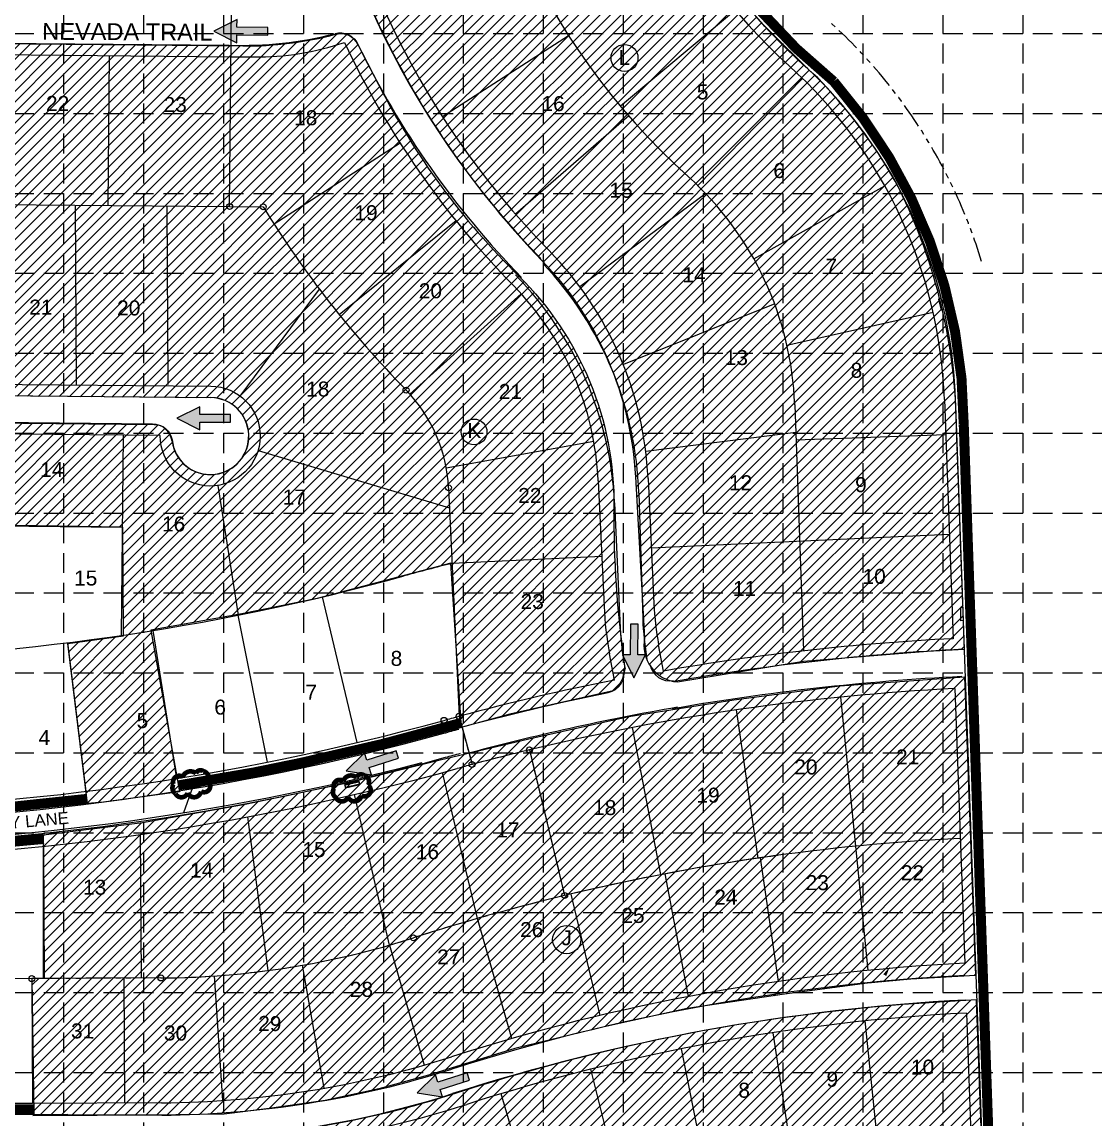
# Model space of a CAD drawing. Header units: feet. Extents: x 715 to 5843, y 11803 to 15011.
# Drawn here: x 3718 to 4792, y 12800 to 13899 of the extents above; entities that cross this region are included whole.
import ezdxf
from ezdxf.enums import TextEntityAlignment as Align

# ---------------------------------------------------------------- set-up
doc = ezdxf.new("R2010")
doc.units = ezdxf.units.FT
doc.header["$LTSCALE"] = 20
doc.header["$MEASUREMENT"] = 0
for name, pattern in [('DASHED', [1.1, 0.85, -0.25]), ('HIDDEN', [0.375, 0.25, -0.125]), ('PHANTOM', [2.5, 1.25, -0.25, 0.25, -0.25, 0.25, -0.25]), ('PHANTOM2', [1.25, 0.625, -0.125, 0.125, -0.125, 0.125, -0.125]), ('PROPERTY', [2.6, 2, -0.15, 0.1, -0.1, 0.1, -0.15])]:
    doc.linetypes.add(name, pattern=pattern)
doc.layers.get('0').update_dxf_attribs({"linetype": 'CONTINUOUS'})
for name, color, linetype in [('AROW', 3, 'CONTINUOUS'), ('ARROWS', 252, 'CONTINUOUS'), ('BC', 2, 'CONTINUOUS'), ('BOUNDARY', 6, 'PHANTOM'), ('EROSION BLANKET', 84, 'CONTINUOUS'), ('EXCURB', 1, 'CONTINUOUS'), ('EXLOTNO', 1, 'CONTINUOUS'), ('FUTLOTNUMBER', 1, 'CONTINUOUS'), ('GRID', 254, 'HIDDEN'), ('LEGEND', 7, 'CONTINUOUS'), ('LIMITS OF DISTURBANCE', 1, 'DASHED'), ('LL', 2, 'PROPERTY'), ('LOT', 2, 'PHANTOM2'), ('LOTNO', 2, 'CONTINUOUS'), ('PC', 7, 'CONTINUOUS'), ('PLAT', 4, 'PHANTOM'), ('PROPCURB', 3, 'CONTINUOUS'), ('PROPROW', 4, 'PHANTOM'), ('PROW', 4, 'PHANTOM'), ('SODDED LOT', 2, 'CONTINUOUS'), ('SROW', 4, 'CONTINUOUS'), ('STNAME', 4, 'CONTINUOUS'), ('STORM', 5, 'CONTINUOUS'), ('TEXT140', 4, 'CONTINUOUS')]:
    doc.layers.add(name, color=color, linetype=linetype)
doc.styles.get("Standard").update_dxf_attribs({"font": 'ARIAL.TTF'})
pattern_1 = [(45, (0, 0), (-5.303300858899106, 5.303300858899107), [])]

# ---------------------------------------------------------------- blocks, each defined once
blk = doc.blocks.new('PC')
at = {"layer": 'PC'}
blk.add_circle((0, 0), 0.03, dxfattribs=at)
blk = doc.blocks.new('arrow')
blk.add_lwpolyline([(-67.00679329302966, -25.35842018353742), (-59.3270347441985, -25.41938721699262), (-59.57091179542658, -56.1384215279777), (-51.89114823905948, -56.19938584448118), (-51.64727869913713, -25.48035696739953), (-43.96752265407486, -25.54132400085473), (-55.30425519266737, -2.410587189246144), (-67.00678578172392, -25.35840795725562)], close=True)
at = {"color": 254}
for points in [[(-43.96751955730906, -25.54132267721434), (-67.00679354271597, -25.35841771446121), (-55.30425158724847, -2.410596210431322), (-67.00679354271597, -25.35841771446121)], [(-59.57090883123692, -56.13841801592571), (-51.89115083610795, -56.19938633684342), (-59.32703554756517, -25.41938603537892), (-51.64727755243712, -25.48035435629663)]]:
    blk.add_solid(points, dxfattribs=at)

msp = doc.modelspace()

# ---------------------------------------------------------------- hatches: boundary and pattern name
at = {"layer": 'SODDED LOT'}
h = msp.add_hatch(dxfattribs=at)
h.set_pattern_fill('ANSI31', color=256, scale=60, style=0)
h.set_pattern_definition(pattern_1)
edge = h.paths.add_edge_path()
edge.add_line((4661.313373460769, 13270.73796690777), (4652.886298087331, 13505.83631078961))
edge.add_arc((4098.733590291824, 13485.97276534781), 554.5085968626734, 2.052882263012598, 27.93431544720445)
edge.add_arc((4091.688941164294, 13442.48307674047), 582.1660185582111, 31.39309889726503, 43.43558836714018)
edge.add_arc((4925.525648339643, 14319.2359043077), 629.3214864241115, 209.6733143011278, 229.2136453057855, ccw=False)
edge.add_arc((4859.1865700877, 14262.8400581521), 544.0030174810862, 181.2288861951469, 207.9711792635091, ccw=False)
edge.add_arc((4296.591150847, 14251.74808219792), 18.72635232987787, 358.2405375583119, 453.8613590957052)
edge.add_arc((4270.238109954787, 14642.188685614), 372.6025982477324, 236.023574531436, 273.8613590957053, ccw=False)
edge.add_arc((4049.457299218924, 14314.57698744246), 22.45890477176542, 56.0235745314341, 135.3939348168667)
edge.add_arc((4133.626027222058, 14231.55777150553), 140.6814279576967, 135.3939348168669, 191.256724213591)
edge.add_arc((4808.683340242314, 14249.01186705017), 814.2721056005258, 183.1620840532518, 206.1417805225017)
edge.add_arc((4869.055277486251, 14270.54644831763), 877.9864740751703, 205.6674936222776, 224.0716943981154)
edge.add_arc((3993.026519571296, 13425.50324581385), 339.1974970652064, 3.0168918398563846, 43.70167192610762, ccw=False)
edge.add_line((4331.753909855048, 13443.35533495937), (4341.029686428992, 13282.15186914654))
edge.add_arc((4376.900032405663, 13274.48216376873), 36.68114094556697, 167.9308978751345, 265.232997567455)
edge.add_line((4373.851685322166, 13237.92790709283), (4500.145011723536, 13258.61332025909))
edge.add_line((4500.145011723536, 13258.61332025909), (4624.297765622898, 13268.5993570721))
edge.add_line((4624.297765622898, 13268.5993570721), (4661.313373460769, 13270.73796690777))
h = msp.add_hatch(dxfattribs=at)
h.set_pattern_fill('ANSI31', color=256, scale=60, style=0)
h.set_pattern_definition(pattern_1)
edge = h.paths.add_edge_path()
edge.add_line((3783.318802241134, 13116.09709140125), (3763.694293142835, 13276.31183727203))
edge.add_line((3763.694293142835, 13276.31183727203), (3819.297062654441, 13284.15909124068))
edge.add_line((3819.297062654441, 13284.15909124068), (3818.642911097784, 13392.71272582859))
edge.add_line((3818.642911097784, 13392.71272582859), (3666.880013163267, 13395.32849362849))
edge.add_line((3666.880013163267, 13395.32849362849), (3668.842467833238, 13479.03251948378))
edge.add_arc((3687.854077645802, 13478.58678916103), 19.01683420514062, 96.77963729488141, 178.6569370612253, ccw=False)
edge.add_line((3685.609120122193, 13497.47064864216), (3849.909866490525, 13495.7856428735))
edge.add_arc((3849.719570133039, 13477.23031555795), 18.55630309330961, 9.141856019741908, 89.41241694515787, ccw=False)
edge.add_arc((3906.349056093177, 13484.04036948427), 38.50304503449264, 185.7564236737695, 442.5349031322921)
edge.add_line((3911.351456604578, 13522.21707004956), (3688.75165713131, 13524.23089118941))
edge.add_arc((3688.937969682542, 13544.82514145469), 20.5950930164413, 181.9693333349605, 269.48166932503295, ccw=False)
edge.add_line((3668.355040884402, 13544.11739966096), (3671.343750565917, 13859.04380630758))
edge.add_arc((3689.591467515575, 13858.87063210827), 18.24853865870189, 85.78143548123302, 179.4562688083276, ccw=False)
edge.add_line((3690.933854383162, 13877.06972990667), (3938.933625198093, 13874.62763811499))
edge.add_arc((3942.343394368014, 14220.89716637441), 346.2863161125351, 269.43581790384, 284.9172375647481)
edge.add_arc((4036.693366476679, 13866.73273759294), 20.23020445782717, 39.39301264192977, 104.91723756474869, ccw=False)
edge.add_line((4052.327490501368, 13879.57155912711), (4074.935633092173, 13835.4294301833))
edge.add_arc((4741.052597795424, 14176.59257026055), 748.4010280677331, 207.120027838615, 225.3507538985793)
edge.add_arc((3989.932139648128, 13416.2189161528), 320.4067359892878, -0.5623504278128166, 45.35075389857951, ccw=False)
edge.add_arc((5344.984529033945, 13402.9188307541), 1034.710923201909, 179.4376495721872, 188.1189753960126)
edge.add_arc((4291.011566298985, 13252.56011979174), 29.93303049273884, -51.73471997487451, 8.118975396013411, ccw=False)
edge.add_line((4309.549192685372, 13229.05814705672), (4206.079991316692, 13205.57342858707))
edge.add_line((4206.079991316692, 13205.57342858707), (4158.526666317826, 13192.73173506911))
edge.add_line((4158.526666317826, 13192.73173506911), (4157.338913293068, 13195.60938859309))
edge.add_line((4157.338913293068, 13195.60938859309), (4157.412386428769, 13196.92032486063))
edge.add_line((4157.412386428769, 13196.92032486063), (4146.926709605439, 13356.91305115238))
edge.add_line((4146.926709605439, 13356.91305115238), (4013.37213923916, 13321.60430098894))
edge.add_line((4013.37213923916, 13321.60430098894), (3937.764785677566, 13306.15672588187))
edge.add_line((3937.764785677566, 13306.15672588187), (3846.70483595453, 13289.60577550301))
edge.add_line((3846.70483595453, 13289.60577550301), (3875.402525283309, 13127.95794923027))
edge.add_line((3875.402525283309, 13127.95794923027), (3799.243295973181, 13117.47567406618))
edge.add_line((3799.243295973181, 13117.47567406618), (3783.318802241134, 13116.09709140125))
h = msp.add_hatch(dxfattribs=at)
h.set_pattern_fill('ANSI31', color=256, scale=60, style=0)
h.set_pattern_definition(pattern_1)
h.paths.add_polyline_path([(3729.838970174904, 12804.3837526955), (3727.93047351401, 12941.47645573981), (3739.386755276806, 12941.23466373919), (3739.422138194255, 13084.98293690238), (3838.287010525506, 13097.06247771429), (3940.996626011794, 13115.73088143771), (4046.25110425341, 13137.50231957581), (4136.45001951672, 13159.85205161463), (4225.184548255107, 13181.06842844739), (4325.332718768637, 13203.35703898794), (4430.172904784515, 13219.92121217375), (4536.444876911468, 13234.01959137748), (4661.244713304273, 13242.9613971748), (4672.319115248174, 12944.05008356619), (4607.576498223803, 12940.21789167399), (4564.130825369117, 12936.38569978179), (4480.937314144787, 12925.31141359951), (4383.528292820636, 12911.01125683336), (4300.424122522825, 12892.625326868), (4211.189307156783, 12870.83458590332), (4124.679202042505, 12844.27713425509), (4074.792334156584, 12830.45994360202), (4021.111973823892, 12819.05657017774), (3965.083142848329, 12811.00714319824), (3920.125856110266, 12805.30546884387), (3847.321912530737, 12804.29927502422)])
h = msp.add_hatch(dxfattribs=at)
h.set_pattern_fill('ANSI31', color=256, scale=60, style=0)
h.set_pattern_definition(pattern_1)
edge = h.paths.add_edge_path()
edge.add_line((4683.107182530701, 12645.47880617802), (4673.345595868122, 12919.77797783741))
edge.add_line((4673.345595868122, 12919.77797783741), (4630.821946944045, 12917.09315485508))
edge.add_arc((4754.305619148474, 10961.29332774208), 1959.694154973253, 93.61269820435984, 108.0829906117632)
edge.add_arc((3862.726827372711, 13710.16894081424), 930.1671164609202, 269.49368205760027, 287.73229738391495, ccw=False)
edge.add_line((3854.507126464749, 12780.03814298944), (3763.655112483983, 12778.4158652283))
edge.add_arc((3764.443909682998, 12757.63738255485), 20.79344952701025, 92.17403067201737, 179.1786754788776)
edge.add_line((3743.652596510998, 12757.93544264297), (3744.606318421844, 12523.60157472672))
edge.add_arc((3763.130096072764, 12523.67696516335), 18.52393106709937, 180.2331883952361, 269.7854985715464)
edge.add_line((3763.060747153409, 12505.15316390912), (3882.4255643789, 12505.54567119339))
edge.add_arc((3849.267309032261, 13811.07255047607), 1305.947894223666, 271.4549066462126, 288.31712020362)
edge.add_arc((4762.644404785771, 10941.76377310062), 1705.382457259175, 92.87137807855072, 107.15265048597331, ccw=False)
edge.add_line((4677.214930338785, 12645.00513310309), (4679.60250643771, 12645.43911304166))
edge.add_line((4679.60250643771, 12645.43911304166), (4683.107182530701, 12645.47880617802))

# ---------------------------------------------------------------- linework, layer by layer
at = {"layer": 'AROW', "color": 7}
msp.add_line((4491.224250650853, 13515.35373051888), (4500.072702076427, 13269.04683914461), dxfattribs=at)
for centre, radius, start, end in [((4853.811746833178, 14263.29848372395), 700, 178.9319318508946, 227.9305328004921), ((4168.242598594336, 13503.75077680683), 323.19, 2.057437332034327, 47.93053280049217), ((4765.881633403033, 10929.0958541821), 2155, 92.89843135728191, 103.5527605091836), ((4765.881633403033, 10929.0958541821), 2155, 97.78513187008116, 103.5527605091836)]:
    msp.add_arc(centre, radius, start, end, dxfattribs=at)
at = {"layer": 'BC', "color": 7}
for points in [[(3409.937089963544, 12475.95135108972, 0.4141929780261641), (3389.863994353225, 12455.78255805148), (3390.532938869198, 12349.41469691273, 0.4361399609643274), (3411.085905709338, 12329.25638105876), (3794.179364509925, 12331.88212518278), (3889.476645505615, 12332.82559528206, 0.03540966532816372), (4094.541452983828, 12352.33894863109, 0.03656686827645864), (4305.532852793691, 12404.07640028146, -0.03019267036676518), (4496.06312972336, 12450.4353016177, -0.0303156342445434), (4670.345651743747, 12471.04316444269, 0.4296599438729007), (4689.273636613417, 12493.23563690012), (4674.6450994526, 12898.38077362588), (4652.34842153111, 13520.31978960628, 0.07608859860362423), (4624.220481861156, 13667.54098894565, 0.05627122933963837), (4578.238653586209, 13761.9838333781, 0.04972596196195019), (4518.842719464843, 13837.74740661651), (4474.905228986356, 13880.79829546276, -0.09940471090436503), (4358.01873944255, 14052.3363513895, -0.04430522835767632), (4328.164392136388, 14145.08093359204, -0.05012550416173003), (4315.080986833767, 14251.17059089042, 0.3952902638477531), (4294.847038769806, 14271.81255539831, -12.12851370839849)], [(4153.204919757801, 13191.51377384397, -0.01618353558209366), (4304.65237666201, 13227.40030945621, 0.407990076064737), (4320.245155532363, 13250.67601316416, -1.073693152130702)], [(4346.416075516915, 13255.17515343339, 0.4074209628745685), (4369.731376009766, 13239.28845434491, -2.029899150434634)], [(4374.06469005215, 13212.53919651576, 0.02408601000810474), (4159.872337750702, 13165.20825551971, 1.811277156691378)]]:
    msp.add_lwpolyline(points, format="xyb", dxfattribs=at)
msp.add_lwpolyline([(3763.654069213256, 12804.86712884363), (3652.184972937823, 12804.30882826281)], dxfattribs=at)
for centre, radius, start, end in [((4853.811746833178, 14263.29848372395), 861.5, 185.6709009761614, 224.2918562364577), ((3936.945579770633, 14260.96735302792), 385.7742438151285, 268.2219889476871, 284.1392728269487), ((4036.068008054815, 13867.4861194795), 20, 25.828366933415, 104.1392728269497), ((4853.811746833178, 14263.29848372395), 888.5, 205.828366933415, 224.2918562364577)]:
    msp.add_arc(centre, radius, start, end, dxfattribs=at)
at = {"layer": 'BOUNDARY', "color": 7, "linetype": 'Continuous'}
for p, q in [((3925.540808839014, 13713.87316583633), (3927.40758739708, 13913.86445349111)), ((3925.54080883901, 13713.87316583633), (3959.224564442191, 13713.55875157633)), ((4144.699817098433, 13432.28169142697), (4155.322571224644, 13203.5721964622)), ((4155.322571224644, 13203.5721964622), (4168.285608638197, 13155.28182826093)), ((4225.726397478986, 13169.91207179207), (4260.877497430659, 13024.0888906027)), ((3856.774977873235, 12941.61290520267), (3727.568452190959, 12940.92586341501)), ((3727.568452190959, 12940.92586341501), (3728.233116834737, 12815.92763054386)), ((3728.233116834737, 12815.92763054385), (3704.752701087515, 12815.80277596143))]:
    msp.add_line(p, q, dxfattribs=at)
for points in [[(3386.5864788986, 13109.11513181737), (3489.345207569712, 13109.66154029226, 0.06599101521495991), (4140.227876954015, 13199.4663915705, -0.001660633795118424), (4155.322571224649, 13203.5721964622)], [(3386.444275168251, 13096.25389344217), (3489.203003839363, 13096.80030191706, 0.06599101521495991), (4140.085673223666, 13186.60515319529, -0.001660633795118424), (4155.180367494299, 13190.710958087)], [(3388.051292289376, 13072.11899033934), (3490.810020960488, 13072.66539881423, 0.06599101521495991), (4141.692690344791, 13162.47025009246, -0.001660633795118424), (4156.787384615424, 13166.57605498417)]]:
    msp.add_lwpolyline(points, format="xyb", dxfattribs=at)
for centre, radius, start, end in [((4853.811746833178, 14263.29848372395), 1050, 211.5714645945584, 224.2918562364577), ((3994.861351548035, 13425.32222007474), 150, 2.659276897895063, 44.29185623645765), ((4765.881633403033, 10929.0958541821), 2305, 103.5527605091836, 105.0262020935828), ((4765.881633403033, 10929.0958541821), 2155, 103.5527605091836, 107.7300860926099), ((3852.281844881304, 13786.60095941167), 845, 270.3046612667098, 287.7300860926098)]:
    msp.add_arc(centre, radius, start, end, dxfattribs=at)
at = {"layer": 'EROSION BLANKET', "const_width": 10}
for points in [[(3504.619706768608, 13494.20713631067), (3392.525270648235, 13495.1702015357, 0.3803749882278501), (3378.306150814016, 13481.31304587548), (3380.475488387056, 13118.61009203989, 0.4613796813748716), (3394.934918768988, 13101.55882524799), (3506.80630338427, 13101.98657687376, 0.02758968140167956), (3782.948842066049, 13120.89899699523, 2.669250016800374)], [(3279.583674984751, 13066.21095040531), (3503.529679782579, 13067.4272756355, 0.02541624214589223), (3739.464289363714, 13080.71328018231, 18.66075803739428)]]:
    msp.add_lwpolyline(points, format="xyb", dxfattribs=at)
for points in [[(3874.308061332071, 13134.37301255593), (3950.198403030445, 13147.37758139681), (3996.508926554881, 13156.86337594337), (4077.999695979386, 13175.69329563573), (4157.131691977396, 13196.86572826149)], [(3084.793344568294, 12805.72501491467), (3729.349550351864, 12810.1975861114)]]:
    msp.add_lwpolyline(points, dxfattribs=at)
at = {"layer": 'EXCURB', "color": 7}
for p, q in [((3688.229877288692, 13524.60128791873), (3906.542492701051, 13522.56795104127)), ((3848.414354708505, 13496.1081783), (3687.978413512776, 13497.6024589447))]:
    msp.add_line(p, q, dxfattribs=at)
for centre, radius, start, end in [((3906.183923983543, 13484.06962083754), 38.49999999999957, 187.8209719890536, 89.46636957928497), ((3848.228085244865, 13476.10904572664), 20, 7.820971989054808, 89.4663695792862)]:
    msp.add_arc(centre, radius, start, end, dxfattribs=at)
at = {"layer": 'GRID', "color": 252, "linetype": 'HIDDEN', "lineweight": 0, "ltscale": 4}
for p, q in [((3759.454675660975, 14927.00815858401), (3759.454675660975, 12126.65482714469)), ((3839.454675660974, 14927.00815858401), (3839.454675660973, 12126.65482714469)), ((3919.454675660972, 14927.00815858401), (3919.454675660972, 12126.65482714469)), ((3999.454675660971, 14927.00815858401), (3999.454675660971, 12126.65482714469)), ((4079.454675660969, 14927.00815858401), (4079.454675660969, 12126.65482714469)), ((4159.454675660967, 14927.00815858401), (4159.454675660967, 12126.65482714469)), ((4239.454675660965, 14927.00815858401), (4239.454675660965, 12126.65482714469)), ((4319.454675660963, 14927.00815858401), (4319.454675660963, 12126.65482714469)), ((4399.454675660962, 14927.00815858401), (4399.454675660962, 12126.65482714469)), ((4479.454675660961, 14927.00815858401), (4479.454675660961, 12126.65482714469)), ((4559.454675660959, 14927.00815858401), (4559.454675660959, 12126.65482714469)), ((4639.454675660957, 14927.00815858401), (4639.454675660956, 12126.65482714469)), ((4719.454675660955, 14927.00815858401), (4719.454675660954, 12126.65482714469)), ((799.4546756610386, 13887.00815858403), (5759.454675660932, 13887.00815858403)), ((799.4546756610386, 13807.00815858403), (5759.454675660932, 13807.00815858403)), ((799.4546756610386, 13727.00815858403), (5759.454675660932, 13727.00815858403)), ((799.4546756610386, 13647.00815858404), (5759.454675660932, 13647.00815858404)), ((799.4546756610386, 13567.00815858404), (5759.454675660932, 13567.00815858404)), ((799.4546756610386, 13487.00815858404), (5759.454675660932, 13487.00815858404)), ((799.4546756610386, 13407.00815858404), (5759.454675660932, 13407.00815858404)), ((799.4546756610386, 13327.00815858404), (5759.454675660932, 13327.00815858404)), ((799.4546756610386, 13247.00815858405), (5759.454675660932, 13247.00815858405)), ((799.4546756610386, 13167.00815858405), (5759.454675660932, 13167.00815858405)), ((799.4546756610386, 13087.00815858405), (5759.454675660932, 13087.00815858405)), ((799.4546756610386, 13007.00815858405), (5759.454675660932, 13007.00815858405)), ((799.4546756610386, 12927.00815858405), (5759.454675660932, 12927.00815858405)), ((799.4546756610386, 12847.00815858405), (5759.454675660932, 12847.00815858405))]:
    msp.add_line(p, q, dxfattribs=at)
at = {"layer": 'LEGEND', "color": 170, "ltscale": 100, "const_width": 4.651067647175675}
for points in [[(3878.738372697779, 13142.83969878382, 0.5205670505517462), (3878.738372697779, 13142.83969878382, 0.7651954600696135), (3869.491881147671, 13135.54310671144, 0.4178788784126488), (3871.337064400282, 13126.19396141776, 0.6649002420699669), (3883.48384842749, 13126.80439596832, 0.744833174426672), (3896.997144088617, 13128.40552660866, 0.9756416855879776), (3903.525097878266, 13138.64688073642, 0.5205670505517462), (3899.358422381483, 13148.52446970995, 0.5205670505517462), (3891.942722323364, 13146.29280807162, 0.5402640007904789), (3878.738372697779, 13142.83969878382)], [(4039.37433621171, 13138.74453368436, 0.5205670505517462), (4039.37433621171, 13138.74453368436, 0.7651954600696135), (4030.127844661602, 13131.44794161197, 0.4178788784126488), (4031.973027914212, 13122.0987963183, 0.6649002420699669), (4044.119811941421, 13122.70923086886, 0.744833174426672), (4057.633107602547, 13124.3103615092, 0.9756416855879776), (4064.161061392197, 13134.55171563696, 0.5205670505517462), (4059.994385895414, 13144.42930461049, 0.5205670505517462), (4052.578685837294, 13142.19764297216, 0.5402640007904789), (4039.37433621171, 13138.74453368436)]]:
    msp.add_lwpolyline(points, format="xyb", close=True, dxfattribs=at)
at = {"layer": 'LIMITS OF DISTURBANCE', "ltscale": 6, "const_width": 10}
msp.add_lwpolyline([(2147.083199591056, 14841.79638349936), (4325.796401548665, 14824.59676967892), (4322.547261144617, 14276.01355089746, 0.2288230158700783), (4530.433293695969, 13838.95596919749, -0.1810008629272708), (4660.460709187348, 13495.45515232142), (4695.225881320133, 12495.4457747586, -0.2788495123888431), (4681.888813530095, 12465.44696727583), (4515.121086810279, 12446.45589125871, 0.03318738711546079), (4191.305204227072, 12362.92848196223, -0.03038759993857386), (3906.77275659467, 12323.04850509179), (2834.184374769102, 12313.74897621649), (2788.122896282526, 12341.3763227813), (2766.936106288689, 12383.06476756865), (2741.205965939269, 12424.44253592739), (2621.625628149137, 12595.67654025486), (2453.199385386484, 12924.80951399171), (2440.440875403991, 13153.42072410656), (2304.853241283388, 13448.83082128187), (2166.249326503021, 13622.50732959285), (2152.050523984013, 14840.97474547093)], format="xyb", close=True, dxfattribs=at)
at = {"layer": 'LL', "color": 7, "linetype": 'Continuous'}
for p, q in [((3804.90528544554, 13865.00574847458), (3803.505201526985, 13715.01228273349)), ((3681.51357899853, 13716.1509890635), (3925.540808839014, 13713.87316583633)), ((3770.876263409552, 13715.31685101126), (3771.833360724072, 13535.32311413772)), ((3862.882130666129, 13714.45804069894), (3863.832060117242, 13535.81230731554)), ((3936.042027666673, 13524.17565086356), (4015.555629861914, 13630.97998616101)), ((3817.49990496757, 13284.56420500671), (3819.365605241039, 13484.87823599158)), ((3954.078911759279, 13469.71447730074), (4145.627746612064, 13412.30322935359)), ((3913.900780612082, 13434.66870866201), (3934.200168370679, 13304.71835191041)), ((3678.514837694757, 13394.1861123996), (3818.508765708291, 13392.88222615411)), ((4053.328004803254, 13177.18867214797), (4018.691439396708, 13323.13492368201)), ((3963.443673924499, 13157.59657451861), (3934.200168370679, 13304.71835191041)), ((3872.899372241445, 13141.32473812046), (3849.088524788608, 13289.42282569615)), ((3781.817704608348, 13128.3951964343), (3763.471757213495, 13277.26905651116)), ((4173.836811850274, 13001.17402096842), (4138.633954240014, 13147.21172389676)), ((4085.640026765942, 12974.46244970566), (4050.524953349409, 13125.17842650779)), ((3964.304451613906, 12949.05935711312), (3943.728828406047, 13102.87964004724)), ((3836.201257170307, 13085.18716079764), (3836.965257927815, 12941.50756914993)), ((3739.153435782581, 13073.23553584937), (3739.856630774873, 12940.99120448147)), ((3727.56845219096, 12940.92586341501), (3051.025179500881, 12937.32841741106))]:
    msp.add_line(p, q, dxfattribs=at)
for centre, radius, start, end in [((4765.88163339824, 10929.09585419859), 2504.999999982831, 104.2750072885823, 105.4067909748321), ((3476.051914694161, 15609.62619771535), 2350, 270.7249922053718, 285.4067909748321)]:
    msp.add_arc(centre, radius, start, end, dxfattribs=at)
at = {"layer": 'LOT', "color": 7, "linetype": 'Continuous'}
for p, q in [((4431.844121684292, 13910.53323128799), (4316.762042098228, 13814.32452607819)), ((4138.595142528476, 13803.98899228398), (4264.809837405774, 13885.04360842045)), ((4394.180043035699, 13734.84393399524), (4499.04286882302, 13842.09964604778)), ((4325.111294826618, 13804.52203266303), (4211.818340825212, 13706.21279314998)), ((4096.414334776452, 13777.14093702765), (3970.181432766998, 13696.11467924493)), ((4450.387048666536, 13661.37782205433), (4581.336853768269, 13734.53620191486)), ((4276.059839319958, 13633.71466349528), (4401.934799539819, 13726.99891524758)), ((4152.317545349875, 13699.46705032803), (4035.401845102656, 13605.49514476205)), ((4106.083216102777, 13525.9686151665), (4217.30508065752, 13626.61501025826)), ((4471.191936589063, 13616.32730503789), (4319.716873609995, 13555.58691132242)), ((4483.481300690601, 13574.99919293423), (4629.790918297702, 13608.06724089089)), ((4342.132646699528, 13468.94156857749), (4492.49719409297, 13487.82825367582)), ((4142.438746121838, 13452.17203591784), (4290.01614069564, 13479.02185176093)), ((4492.484746658867, 13480.26636456169), (4642.388047529803, 13485.65156539342)), ((4347.28595777478, 13372.27936160667), (4645.978181417622, 13385.71603147947)), ((4298.062937779301, 13363.35480739172), (4148.224472228904, 13356.39533603948)), ((4552.369179981448, 13073.49260670573), (4537.507524290849, 13222.75456163778)), ((4432.810359880789, 13209.9045981925), (4454.48528006662, 13061.47886647816)), ((4357.253511133042, 13044.99945730066), (4328.810718399633, 13192.27813037156)), ((4564.766529035589, 12949.10890235661), (4552.382594037589, 13073.49394226884)), ((4456.626326458397, 13061.79043032905), (4474.564569320613, 12938.08424841797)), ((4384.946384466849, 12923.03375093765), (4361.489780468314, 13045.81317807777)), ((4267.163601692955, 13025.59420258289), (4296.091561768946, 12903.98756984503)), ((4208.17815880809, 12880.98387208291), (4173.836811850274, 13001.17402096842)), ((4085.640026765942, 12974.46244970566), (4120.160467873136, 12854.32361690892)), ((4020.262078337049, 12831.25670671103), (3998.615141036054, 12954.36807948173)), ((3819.567151584129, 12941.41505659283), (3820.231816227905, 12816.41682372168)), ((3909.955414157157, 12943.57144663826), (3918.487007245303, 12818.86293883154)), ((4574.658804198324, 12774.21341943125), (4561.773168807172, 12898.54748717041)), ((4469.458000432925, 12886.7814851803), (4488.171613625484, 12763.19022059708)), ((4402.297910378363, 12748.11533630744), (4377.797659500688, 12870.69077310834)), ((4286.994632249449, 12850.31089683769), (4317.22739747379, 12729.02206838722)), ((4233.148003606241, 12705.95259564539), (4197.249511032333, 12825.68687741516))]:
    msp.add_line(p, q, dxfattribs=at)
at = {"layer": 'LOTNO', "color": 7}
for centre, radius in [((4320.856847375837, 13862.66234810056), 13.50120456552387), ((4170.234092810047, 13488.19850788695), 12.93865437529371), ((4263.009385109508, 12979.97678709746), 14.11489568213859)]:
    msp.add_circle(centre, radius, dxfattribs=at)
at = {"layer": 'PC', "color": 7}
for centre in [(3925.540808839014, 13713.87316583633), (3959.224564442185, 13713.55875157633), (4102.230150958674, 13530.06925303089), (4144.699817098432, 13432.28169142697)]:
    msp.add_circle(centre, 3, dxfattribs=at)
at = {"layer": 'PLAT', "color": 7}
for p, q in [((4155.322571224644, 13203.5721964622), (4168.285608638197, 13155.28182826093)), ((4225.726397478986, 13169.91207179207), (4260.877497430659, 13024.0888906027)), ((3856.774977873235, 12941.61290520267), (3727.568452190959, 12940.92586341501)), ((3727.568452190959, 12940.92586341501), (3728.233116834737, 12815.92763054386)), ((3728.233116834737, 12815.92763054385), (3704.752701087515, 12815.80277596143))]:
    msp.add_line(p, q, dxfattribs=at)
for centre, radius, start, end in [((4168.242598594336, 13503.75077680683), 533.19, 16.90679518256297, 47.93053280049191), ((4765.881633403033, 10929.0958541821), 2305, 103.5527605091836, 105.0262020935828), ((4765.881633403033, 10929.0958541821), 2155, 103.5527605091836, 107.7300860926099), ((3852.281844881304, 13786.60095941167), 845, 270.3046612667098, 287.7300860926098)]:
    msp.add_arc(centre, radius, start, end, dxfattribs=at)
at = {"layer": 'PROPCURB', "color": 7}
msp.add_line((3691.51774303697, 13877.5646427263), (3924.975913135493, 13875.38547426721), dxfattribs=at)
at = {"layer": 'PROPROW', "color": 7, "linetype": 'Continuous'}
msp.add_line((3682.910599976127, 13866.14448339501), (3926.940892757564, 13863.86663157742), dxfattribs=at)
msp.add_lwpolyline([(3679.837350886607, 13536.17995367046), (3906.649597642645, 13534.06745227095, -2.414213562373064), (3856.186092550139, 13484.53529449665), (3679.371677227504, 13486.18212223706)], format="xyb", dxfattribs=at)
at = {"layer": 'PROW', "color": 7, "linetype": 'Continuous'}
for centre, radius, start, end in [((3476.051914694161, 15609.62619771535), 2550, 270.3046612667101, 285.4067909748321), ((4765.88163339824, 10929.09585419859), 2304.999999982831, 105.0262020935741, 105.4067909748321)]:
    msp.add_arc(centre, radius, start, end, dxfattribs=at)
at = {"layer": 'SODDED LOT'}
for points in [[(4661.313373460769, 13270.73796690777), (4652.886298087331, 13505.83631078961, 0.1134115779867549), (4588.633740109799, 13745.73732644677, 0.05259368558027325), (4514.427489916838, 13842.74473186436, -0.08546797899363326), (4378.732008635961, 14007.6877557742, -0.1172177402176269), (4315.308674333712, 14251.17311601882, 0.4432476997213541), (4295.330072851153, 14270.43192425118, -0.1666150759036996), (4062.008497363648, 14333.2014291436, 0.3608620633277742), (4033.467643474476, 14330.34826870687, 0.2486921859800328), (3995.650975409961, 14204.09599352839, 0.1006052168558373), (4077.705953842196, 13890.24854321289, 0.08047653763934542), (4238.24832747141, 13659.85598624054, -0.1794094285903058), (4331.753909855048, 13443.35533495937), (4341.029686428992, 13282.15186914654, 0.4520537368809803), (4373.851685322166, 13237.92790709283), (4500.145011723536, 13258.61332025909), (4624.297765622898, 13268.5993570721)], [(4683.107182530701, 12645.47880617802), (4673.345595868122, 12919.77797783741), (4630.821946944045, 12917.09315485508, 0.06322259572283268), (4146.027848137259, 12824.19411262837, -0.07974939770003632), (3854.507126464749, 12780.03814298944), (3763.655112483983, 12778.4158652283, 0.3989830387964076), (3743.652596510998, 12757.93544264297), (3744.606318421844, 12523.60157472672, 0.4119268412686413), (3763.060747153409, 12505.15316390912), (3882.4255643789, 12505.54567119339, 0.07370833680095126), (4259.69556443709, 12571.29492945181, -0.06239458674539414), (4677.214930338785, 12645.00513310309), (4679.60250643771, 12645.43911304166)]]:
    msp.add_lwpolyline(points, format="xyb", close=True, dxfattribs=at)
for points in [[(3690.933854383162, 13877.06972990667), (3938.933625198093, 13874.62763811499, 0.06765336997027353), (4031.485636076482, 13886.28115738802, -0.2939567692244192), (4052.327490501368, 13879.57155912711), (4074.935633092173, 13835.4294301833, 0.07971475544499339), (4215.102710468302, 13644.16340611434, -0.203057481702247), (4310.323443113783, 13413.074217298, 0.03789755728530629), (4320.6445762105, 13256.78753484864, -0.2672651017631729), (4309.549192685372, 13229.05814705672), (4206.079991316692, 13205.57342858707), (4158.526666317826, 13192.73173506911), (4157.338913293068, 13195.60938859309), (4157.412386428769, 13196.92032486063), (4146.926709605439, 13356.91305115238), (4013.37213923916, 13321.60430098894), (3937.764785677566, 13306.15672588187), (3846.70483595453, 13289.60577550301), (3875.402525283309, 13127.95794923027), (3799.243295973181, 13117.47567406618), (3783.318802241134, 13116.09709140125), (3763.694293142835, 13276.31183727203), (3819.297062654441, 13284.15909124068), (3818.642911097784, 13392.71272582859), (3666.880013163267, 13395.32849362849)], [(3685.609120122193, 13497.47064864216), (3849.909866490525, 13495.7856428735, -0.365307746213503), (3868.040171153669, 13480.17852903966, 2.068103737706378), (3911.351456604578, 13522.21707004956), (3688.75165713131, 13524.23089118941, -0.4015531706221761)]]:
    msp.add_lwpolyline(points, format="xyb", dxfattribs=at)
msp.add_lwpolyline([(3729.838970174904, 12804.3837526955), (3727.93047351401, 12941.47645573981), (3739.386755276806, 12941.23466373919), (3739.422138194255, 13084.98293690238), (3838.287010525506, 13097.06247771429), (3940.996626011794, 13115.73088143771), (4046.25110425341, 13137.50231957581), (4136.45001951672, 13159.85205161463), (4225.184548255107, 13181.06842844739), (4325.332718768637, 13203.35703898794), (4430.172904784515, 13219.92121217375), (4536.444876911468, 13234.01959137748), (4661.244713304273, 13242.9613971748), (4672.319115248174, 12944.05008356619), (4607.576498223803, 12940.21789167399), (4564.130825369117, 12936.38569978179), (4480.937314144787, 12925.31141359951), (4383.528292820636, 12911.01125683336), (4300.424122522825, 12892.625326868), (4211.189307156783, 12870.83458590332), (4124.679202042505, 12844.27713425509), (4074.792334156584, 12830.45994360202), (4021.111973823892, 12819.05657017774), (3965.083142848329, 12811.00714319824), (3920.125856110266, 12805.30546884387), (3847.321912530737, 12804.29927502422)], close=True, dxfattribs=at)
at = {"layer": 'SROW', "color": 7}
for p, q in [((3926.940892757564, 13863.86663157741), (3949.961718616098, 13863.65174829622)), ((4641.127551521789, 13520.73893135061), (4649.731795943729, 13281.2298246987)), ((4294.538282648829, 13439.24116277921), (4300.362347114078, 13313.84817837387)), ((4344.484437832295, 13441.56098656328), (4350.308502297544, 13316.16800215794)), ((4335.219842654534, 13426.85286727117), (4339.172545122993, 13301.38694995428)), ((4310.869133104919, 13417.191298506), (4316.693197570167, 13291.79831410067)), ((4359.949550014506, 13248.84673384049), (4355.041368688808, 13275.24171997802)), ((4310.792205896249, 13239.70586302643), (4305.884024570551, 13266.10084916395)), ((4651.527028332305, 13231.25745239781), (4661.400952174699, 12956.4053488696)), ((4663.196242565565, 12906.43136200786), (4672.172888304181, 12656.55603348929)), ((3857.439642517011, 12816.61467233152), (3728.233116834737, 12815.92763054385)), ((3857.702007804843, 12804.29531554651), (3728.495482122569, 12803.60827375885))]:
    msp.add_line(p, q, dxfattribs=at)
msp.add_lwpolyline([(4586.561742836483, 12952.99191693294, 0, 3.333333333333333, 0), (4581.39822938242, 12944.42814855625, 0, 0, -0.2194232995113709), (4571.756166975122, 12937.88515175955, 0, 0, -0.2194232995113709)], format="xyseb", dxfattribs=at)
for centre, radius, start, end in [((4853.811746833182, 14263.29848372395), 549.9999999999998, 180.3054739011425, 227.930532800492), ((4853.811746833178, 14263.29848372395), 850, 185.6709009761614, 224.2918562364577), ((3952.528539133445, 14138.63976882154), 275, 269.4651995710531, 288.6404879127933), ((4853.811746833178, 14263.29848372395), 900, 205.343025039791, 224.2918562364577), ((4168.242598594336, 13503.75077680683), 473.19, 2.057437332034327, 47.93053280049191), ((3994.861351548035, 13425.32222007474), 350, 2.659276897895063, 44.29185623645765), ((3985.393403449461, 13415.8318676296), 349.9999999999999, 1.804460467027434, 43.43703980559071), ((3961.246046820659, 13400.95253201747), 350, 2.659276897895045, 44.29185623645772), ((3994.861351548035, 13425.32222007474), 300, 2.659276897895063, 44.29185623645765), ((4649.985433398339, 13330.08694486241), 350, 182.659276897895, 190.5339095352265), ((4649.985433398339, 13330.08694486241), 300, 182.659276897895, 190.5339095352265), ((4639.023778727342, 13310.83352107562), 299.9999999999999, 181.8044604670274, 189.6790931043588), ((4616.370128670962, 13305.71725680513), 300, 182.659276897895, 190.5339095352264), ((4765.881633403033, 10929.0958541821), 2355, 92.8270048647548, 99.92566265932787), ((4775.857104172295, 10918.45881889088), 2355, 92.82700486475478, 99.92566265932784), ((4765.881633403033, 10929.0958541821), 2355, 101.142156411125, 105.0262020935828), ((4774.527041403058, 10891.20148436005), 2355, 92.82700486475478, 99.92566265932781), ((4765.881633403033, 10929.0958541821), 2305, 92.84369934047979, 103.5527605091836), ((4765.881633403033, 10929.0958541821), 2030, 92.95022077361931, 107.7300860926099), ((4766.143998690864, 10916.7764973971), 2030, 92.9502207736193, 107.7300860926099), ((4767.045309482482, 10892.18914466452), 2030, 92.95022077361931, 107.7300860926099), ((4765.881633403033, 10929.0958541821), 1980, 92.97276770455225, 107.7300860926099), ((3852.281844881304, 13786.60095941167), 970, 270.3046612667098, 287.7300860926098), ((3852.544210169136, 13774.28160262667), 970, 270.3046612667098, 287.7300860926098), ((3853.445520960754, 13749.69424989409), 970, 270.3046612667098, 287.7300860926098), ((3852.281844881304, 13786.60095941167), 1020, 270.3046612667098, 287.7300860926098)]:
    msp.add_arc(centre, radius, start, end, dxfattribs=at)
at = {"layer": 'STORM', "color": 5}
for p, q in [((4637.957833782313, 13621.96255401204), (4635.161319147195, 13621.15225407132)), ((4635.161319147195, 13621.15225407132), (4637.768985040128, 13610.06856224094)), ((4640.565499675246, 13610.87886218166), (4637.768985040128, 13610.06856224094)), ((4660.032379243419, 13312.59403852333), (4657.156431244062, 13312.42838255954)), ((4657.156431244062, 13312.42838255954), (4657.343481492275, 13299.19773732945)), ((4660.219429491633, 13299.36339329324), (4657.343481492275, 13299.19773732945)), ((4053.301932158111, 13138.14907484381), (4042.589959284217, 13135.64834751981)), ((4048.059615144983, 13136.41180332391), (4045.298154999353, 13139.36634946084)), ((3888.580887592036, 13132.2380374708), (3879.417211777579, 13106.92337134766)), ((4043.271975827127, 13132.72690037239), (4053.983948701018, 13135.22762769639))]:
    msp.add_line(p, q, dxfattribs=at)
msp.add_lwpolyline([(2529.312074462779, 12935.13263499974), (2586.681924020903, 12980.0448021688, -0.1808257856152237), (2630.087497814485, 12993.77729528219, 0.1076380381918225), (2728.781371621471, 13010.01624452361, -0.09332212346207777), (3050.307341685613, 13072.32650891191), (3489.531313669944, 13074.66203508834, 0.06279628178625414), (4118.371171750097, 13157.35154506832)], format="xyb", dxfattribs=at)
for points in [[(3895.470072472667, 13136.45575387669), (3880.683397570967, 13133.93499102561), (3881.27157556956, 13130.48476688188), (3896.058250471262, 13133.00552973296)], [(4055.249036250573, 13138.60548155157), (4040.642621010104, 13135.1918861123), (4041.439126612607, 13131.78372255619), (4056.045541853076, 13135.19731799546)], [(4041.243288032766, 13134.81879211893), (4054.875942257201, 13138.00481452891), (4055.444874830414, 13135.57041198883), (4041.812220605977, 13132.38438957885)], [(3881.26031216273, 13133.52612729059), (3895.061208737649, 13135.87883928493), (3895.481335879497, 13133.41439346798), (3881.680439304577, 13131.06168147364)]]:
    msp.add_lwpolyline(points, close=True, dxfattribs=at)

# ---------------------------------------------------------------- block references
at = {"color": 7, "xscale": 100, "yscale": 100, "zscale": 100}
for p in [(4140.227876954015, 13199.4663915705), (4155.322571224642, 13203.5721964622), (4225.726397478986, 13169.91207179207), (4168.285608638197, 13155.28182826093), (4260.877497430659, 13024.0888906027), (4109.612451981591, 12981.73702143868), (3727.568452190959, 12940.92586341501), (3856.774977873236, 12941.61290520267)]:
    msp.add_blockref('PC', p, dxfattribs=at)
at = {"layer": 'ARROWS'}
for p, rotation in [((3907.152842548593, 13944.74834558106), 90.36742508659253), ((3869.928641648224, 13557.27160666819), 90.3674250865926), ((4274.987411302624, 13239.62408874034), 180), ((4022.61494707739, 13200.79223700278), 108.1332898831361), ((4093.806993839608, 12878.39721826113), 108.1332898831359)]:
    msp.add_blockref('arrow', p, dxfattribs=dict(at, rotation=rotation))

# ---------------------------------------------------------------- texts
at = {"layer": 'EXLOTNO', "color": 7}
for s, p in [('15', (3998.363100943167, 13062.55405295337)), ('14', (3886.031968580356, 13042.13887763652)), ('13', (3778.80645277177, 13024.93373688622))]:
    msp.add_text(s, height=15, dxfattribs=at).set_placement(p)
for s, p in [('31', (3766.746009096753, 12881.15363351554)), ('29', (3954.0982491044, 12888.57356294599)), ('30', (3859.745757608229, 12879.05098516404))]:
    msp.add_text(s, height=15, rotation=359.4996794268811, dxfattribs=at).set_placement(p)
at = {"layer": 'FUTLOTNUMBER', "color": 7}
for s, p in [('22', (3741.710004340965, 13809.56442821443)), ('23', (3859.410606389421, 13808.46625712251))]:
    msp.add_text(s, height=15, dxfattribs=at).set_placement(p)
at = {"layer": 'LOTNO', "color": 7}
for s, p in [('L', (4320.688498876905, 13862.96083685428)), ('K', (4170.401580109197, 13489.78949516995)), ('J', (4262.815205627985, 12981.74972500318))]:
    msp.add_text(s, height=15, dxfattribs=at).set_placement(p, align=Align.MIDDLE)
for s, p in [('5', (4393.230380472087, 13821.1212624104)), ('16', (4237.672663526752, 13809.413205067)), ('18', (3990.141556736725, 13795.23213596395)), ('6', (4469.855909322438, 13742.38036719576)), ('15', (4305.73769943041, 13722.63384566845)), ('19', (4050.389453602157, 13700.16129298311)), ('14', (4378.868217458661, 13638.01804527844)), ('7', (4522.03295505418, 13646.5362350512)), ('20', (4114.900999360545, 13622.0063412459)), ('21', (3724.954098737654, 13605.66794185169)), ('20', (3812.950268665387, 13604.84691928824)), ('13', (4421.14972335864, 13555.15957334818)), ('8', (4547.249936593295, 13542.38872078241)), ('18', (4002.177516490683, 13523.67355159205)), ('21', (4194.983031955881, 13521.19894618251)), ('14', (3735.937460606398, 13443.05825417379)), ('12', (4425.405195622339, 13429.81669658372)), ('9', (4551.704282535131, 13427.90753272287)), ('17', (3978.643579690427, 13415.54390234338)), ('22', (4214.40630305362, 13417.0635398755)), ('16', (3857.850689314184, 13388.57375229384)), ('15', (3769.880920949655, 13334.45940279339)), ('10', (4559.101457263323, 13336.07576664741)), ('11', (4429.365463064561, 13324.01262152151)), ('23', (4216.821114910485, 13310.9399199158)), ('8', (4086.727556348259, 13254.02269924835)), ('7', (4001.459312673415, 13220.16002985407)), ('6', (3910.250957153924, 13205.2318613352)), ('5', (3832.431650495856, 13191.70893958752)), ('4', (3734.311665532497, 13174.80527333462)), ('21', (4592.663908433443, 13155.3375618647)), ('20', (4490.773407454992, 13145.31759172812)), ('19', (4392.787243581282, 13117.09426780482)), ('18', (4289.355024268439, 13104.66787884181)), ('17', (4192.469010321915, 13082.22091887217)), ('16', (4111.916546234247, 13060.43922379036)), ('22', (4597.487524167105, 13039.35317447799)), ('23', (4502.163371245211, 13029.49568116056)), ('24', (4410.68973589622, 13015.0196797455)), ('25', (4317.636524900196, 12996.64188189619)), ('26', (4216.30660575419, 12982.51487746757)), ('27', (4133.325333082806, 12955.12644521852)), ('28', (4045.911890766851, 12922.66611870859)), ('10', (4607.526756009305, 12844.82153873345)), ('9', (4523.038298945941, 12832.65442845486)), ('8', (4434.788378925371, 12821.72456979299))]:
    msp.add_text(s, height=15, dxfattribs=at).set_placement(p)
at = {"layer": 'STNAME', "color": 7}
msp.add_text('NEVADA TRAIL', height=16.899999831, rotation=359.677024285843, dxfattribs=at).set_placement((3737.924287576941, 13880.87075128645))
at = {"layer": 'TEXT140', "color": 7}
msp.add_text('GENE AUTRY LANE', height=12, rotation=5.068021460576916, dxfattribs=at).set_placement((3608.270936910747, 13082.20653818423))

doc.saveas('drawing.dxf')
